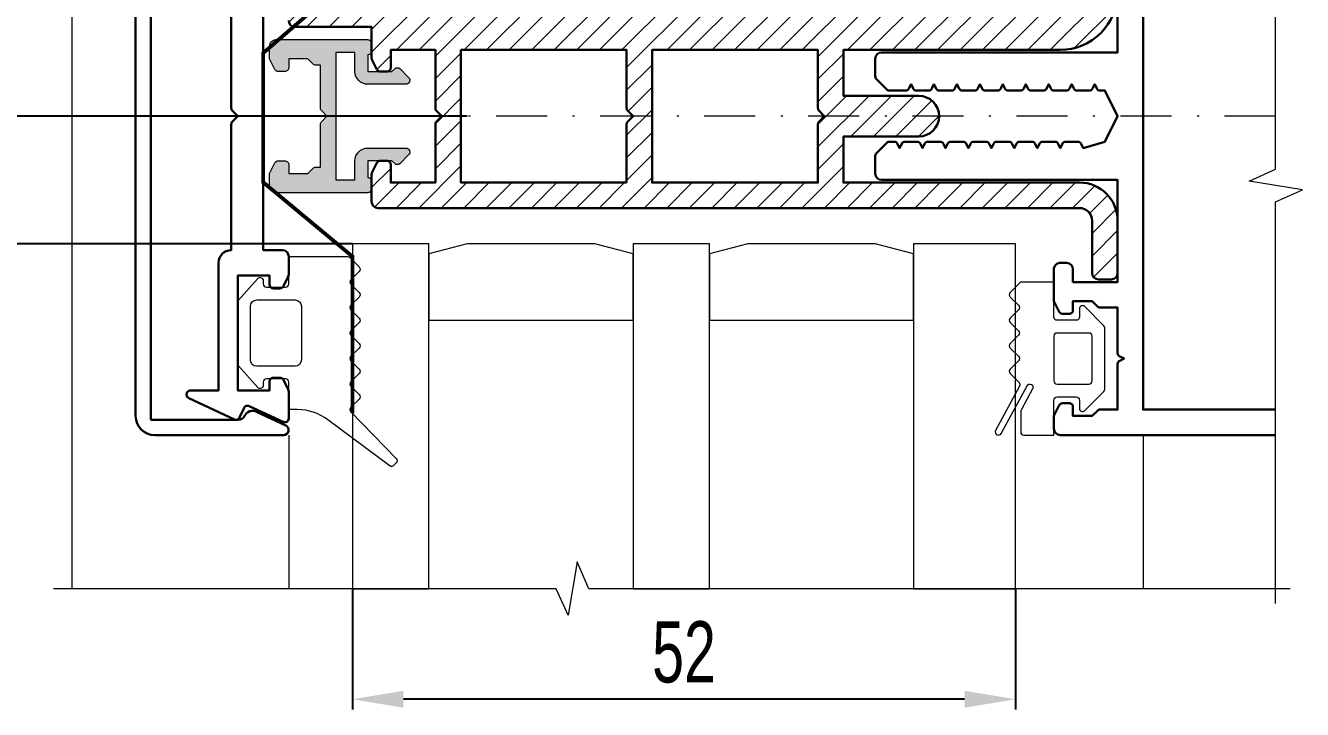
# Model space of a CAD drawing. Extents: x -37 to 8820, y -336 to 478.
# Drawn here: x 2549.1 to 2611.7, y 125.9 to 159.4 of the extents above; entities that cross this region are included whole.
import ezdxf

# ---------------------------------------------------------------- set-up
doc = ezdxf.new("R2010")
doc.units = 0
doc.header["$LTSCALE"] = 5
doc.linetypes.add('DASHDOT', pattern=[1, 0.5, -0.25, 0, -0.25])
doc.layers.get('0').update_dxf_attribs({"linetype": 'CONTINUOUS', "lineweight": 30})
doc.layers.get('DEFPOINTS').update_dxf_attribs({"linetype": 'CONTINUOUS'})
for name, color, linetype, lineweight in [('1', 6, 'DASHDOT', 13), ('Dimentions', 5, 'CONTINUOUS', 15), ('Glass', 5, 'CONTINUOUS', 20), ('Герлен', 7, 'CONTINUOUS', 60), ('Зигзаг', 1, 'CONTINUOUS', 15), ('Конструкции', 252, 'CONTINUOUS', 20), ('Уплотнители', 1, 'CONTINUOUS', 20), ('Штриховка', 1, 'CONTINUOUS', 5)]:
    doc.layers.add(name, color=color, linetype=linetype, lineweight=lineweight)
doc.styles.add('3', font='RUSS.SHX', dxfattribs={"width": 0.7, "height": 3})
doc.dimstyles.new('MX1_6', dxfattribs={"dimtxt": 3, "dimasz": 2.5, "dimexe": 0.5, "dimexo": 0, "dimgap": 0.8, "dimtad": 1, "dimlfac": 1.6, "dimdsep": 46, "dimtxsty": '3', "dimcen": 0, "dimclrd": 256, "dimclre": 256, "dimclrt": 256, "dimaunit": 1, "dimadec": 0, "dimazin": 0, "dimtfac": 1, "dimtmove": 0, "dimatfit": 1, "dimfxl": 1, "dimtvp": 1, "dimtolj": 1, "dimtzin": 0, "dimarcsym": 0})

# ---------------------------------------------------------------- blocks, each defined once
blk = doc.blocks.new('_DotSmall')
at = {"color": 0, "linetype": 'ByBlock', "const_width": 0.5}
blk.add_lwpolyline([(-0.0625, 0, 1), (0.0625, 0, 1)], format="xyb", close=True, dxfattribs=at)
blk = doc.blocks.new('*D1250')
at = {"layer": 'DEFPOINTS', "color": 0, "linetype": 'Continuous', "transparency": 16777216}
for p in [(2565.109931122347, 161.1752130464322), (2547.355261257668, 154.9252130464363), (2570.734931122325, 154.9252130464363)]:
    blk.add_point(p, dxfattribs=at)
at = {"layer": 'Dimentions', "linetype": 'Continuous', "lineweight": -2, "transparency": 16777216}
for p, q in [((2565.109931122347, 161.1752130464322), (2546.855261257669, 161.1752130464322)), ((2547.355261257668, 161.1752130464322), (2547.355261257668, 154.9252130464363)), ((2570.734931122325, 154.9252130464363), (2546.855261257669, 154.9252130464363))]:
    blk.add_line(p, q, dxfattribs=at)
at = {"layer": 'Dimentions', "linetype": 'Continuous', "lineweight": -2, "transparency": 16777216, "xscale": 2.5, "yscale": 2.5, "zscale": 2.5}
for p, rotation in [((2547.355261257668, 161.1752130464322), 90), ((2547.355261257668, 154.9252130464363), 270)]:
    blk.add_blockref('_DotSmall', p, dxfattribs=dict(at, rotation=rotation))
at = {"layer": 'Dimentions', "linetype": 'Continuous', "transparency": 16777216, "insert": (2545.012404114811, 158.0502130464335), "char_height": 3, "attachment_point": 5, "rotation": 90, "style": '3'}
blk.add_mtext('\\A1;10', dxfattribs=at)
blk = doc.blocks.new('*D1253')
at = {"layer": 'DEFPOINTS', "color": 0, "linetype": 'Continuous', "transparency": 16777216}
for p in [(2565.109931122182, 131.7699792049759), (2597.609931122346, 131.7699792049768), (2565.109931122182, 126.3581222555588)]:
    blk.add_point(p, dxfattribs=at)
at = {"layer": 'Dimentions', "linetype": 'Continuous', "lineweight": -2, "transparency": 16777216}
for p, q in [((2565.109931122182, 131.7699792049759), (2565.109931122182, 125.8581222555588)), ((2597.609931122346, 131.7699792049768), (2597.609931122346, 125.8581222555588)), ((2595.109931122346, 126.3581222555588), (2567.609931122182, 126.3581222555588))]:
    blk.add_line(p, q, dxfattribs=at)
at = {"layer": 'Dimentions', "linetype": 'Continuous', "transparency": 16777216}
for points in [[(2567.609931122182, 126.7747889222254), (2567.609931122182, 125.9414555888921), (2565.109931122182, 126.3581222555588)], [(2595.109931122346, 126.7747889222254), (2595.109931122346, 125.9414555888921), (2597.609931122346, 126.3581222555588)]]:
    blk.add_solid(points, dxfattribs=at)
at = {"layer": 'Dimentions', "linetype": 'Continuous', "transparency": 16777216, "insert": (2581.359931122264, 128.6581222555588), "char_height": 3, "attachment_point": 5, "style": '3'}
blk.add_mtext('\\A1;52', dxfattribs=at)
blk = doc.blocks.new('*D217')
at = {"layer": 'DEFPOINTS', "color": 0, "linetype": 'Continuous', "transparency": 16777216}
for p in [(2547.355261257668, 154.9252130464363), (2570.734931122325, 154.9252130464363), (2565.109931122347, 148.6752130464404)]:
    blk.add_point(p, dxfattribs=at)
at = {"layer": 'Dimentions', "linetype": 'Continuous', "lineweight": -2, "transparency": 16777216}
for p, q in [((2570.734931122325, 154.9252130464363), (2546.855261257669, 154.9252130464363)), ((2547.355261257668, 148.6752130464404), (2547.355261257668, 154.9252130464363)), ((2565.109931122347, 148.6752130464404), (2546.855261257669, 148.6752130464404))]:
    blk.add_line(p, q, dxfattribs=at)
at = {"layer": 'Dimentions', "linetype": 'Continuous', "lineweight": -2, "transparency": 16777216, "xscale": 2.5, "yscale": 2.5, "zscale": 2.5}
for p, rotation in [((2547.355261257668, 154.9252130464363), 90), ((2547.355261257668, 148.6752130464404), 270)]:
    blk.add_blockref('_DotSmall', p, dxfattribs=dict(at, rotation=rotation))
at = {"layer": 'Dimentions', "linetype": 'Continuous', "transparency": 16777216, "insert": (2545.012404114811, 151.8002130464376), "char_height": 3, "attachment_point": 5, "rotation": 90, "style": '3'}
blk.add_mtext('\\A1;10', dxfattribs=at)

msp = doc.modelspace()

# ---------------------------------------------------------------- hatches: boundary and pattern name
at = {"layer": 'Штриховка'}
h = msp.add_hatch(dxfattribs=at)
h.set_pattern_fill('ANSI31', color=256, scale=6.25, style=0)
h.set_pattern_definition([(45, (-3573.299020443585, 2554.818076065949), (-0.5524271728019903, 0.5524271728019903), [])])
edge = h.paths.add_edge_path(flags=16)
edge.add_arc((2588.109931116912, 155.3153780893778), 0.187500000000514, 180, 225.0000000000983, ccw=False)
edge.add_line((2587.922431116912, 155.3153780893778), (2587.922431116912, 158.1752130464331))
edge.add_line((2587.922431116912, 158.1752130464331), (2579.797431116912, 158.1752130464331))
edge.add_line((2579.797431116912, 158.1752130464331), (2579.797431116912, 151.6752130464331))
edge.add_line((2579.797431116912, 151.6752130464331), (2587.922431116912, 151.6752130464331))
edge.add_line((2587.922431116912, 151.6752130464331), (2587.922431116912, 154.5350480034874))
edge.add_arc((2588.109931116911, 154.5350480034874), 0.1874999999990905, 134.9999999999017, 180, ccw=False)
edge.add_line((2587.977348595439, 154.6676305249595), (2588.234931116911, 154.9252130464326))
edge.add_line((2588.234931116911, 154.9252130464326), (2587.977348595439, 155.1827955679048))
edge = h.paths.add_edge_path(flags=16)
edge.add_line((2578.547431116911, 151.6752130464331), (2578.547431116911, 154.5350480034888))
edge.add_arc((2578.73493111691, 154.5350480034883), 0.1874999999990905, 134.9999999998035, 179.9999999998611, ccw=False)
edge.add_line((2578.602348595439, 154.6676305249609), (2578.859931116912, 154.9252130464331))
edge.add_line((2578.859931116912, 154.9252130464331), (2578.602348595439, 155.1827955679057))
edge.add_arc((2578.734931116912, 155.3153780893783), 0.1875000000001924, 180, 225, ccw=False)
edge.add_line((2578.547431116911, 155.3153780893783), (2578.547431116911, 158.1752130464331))
edge.add_line((2578.547431116911, 158.1752130464331), (2570.422431116912, 158.1752130464331))
edge.add_line((2570.422431116912, 158.1752130464331), (2570.422431116912, 151.6752130464331))
edge.add_line((2570.422431116912, 151.6752130464331), (2578.547431116911, 151.6752130464331))
edge = h.paths.add_edge_path()
edge.add_arc((2566.475812489802, 152.5502130464353), 0.1874999999997014, 90.00000000027791, 153.4349488231706, ccw=False)
edge.add_line((2566.475812489802, 152.7377130464349), (2566.79743111691, 152.7377130464349))
edge.add_arc((2566.797431116912, 152.5502130464344), 0.1875000000004547, 2.779074748104904e-10, 90.00000000027791, ccw=False)
edge.add_line((2566.984931116912, 152.5502130464353), (2566.984931116912, 151.6752130464331))
edge.add_line((2566.984931116912, 151.6752130464331), (2569.172430953797, 151.6752130464331))
edge.add_line((2569.172430953797, 151.6752130464331), (2569.172431116911, 154.5350480034888))
edge.add_arc((2569.359931116912, 154.5350480034874), 0.1875, 134.9999999996069, 179.9999999995831, ccw=False)
edge.add_line((2569.22734859544, 154.6676305249609), (2569.484931116912, 154.9252130464331))
edge.add_line((2569.484931116912, 154.9252130464331), (2569.227348595439, 155.1827955679057))
edge.add_arc((2569.359931116912, 155.3153780893783), 0.1875000000001924, 180, 225, ccw=False)
edge.add_line((2569.172431116911, 155.3153780893783), (2569.172430984892, 158.1752130464331))
edge.add_line((2569.172430984892, 158.1752130464331), (2566.984931116912, 158.1752130464331))
edge.add_line((2566.984931116912, 158.1752130464331), (2566.984931116912, 157.3002130464317))
edge.add_arc((2566.797431116912, 157.3002130464317), 0.1875, -90.00000000027791, 0, ccw=False)
edge.add_line((2566.79743111691, 157.1127130464313), (2566.475812489802, 157.1127130464322))
edge.add_arc((2566.475812489802, 157.3002130464317), 0.1874999999995452, 206.5650511769537, 269.99999999972204, ccw=False)
edge.add_line((2566.30810739149, 157.2163604972759), (2566.067226018599, 157.6981232430573))
edge.add_arc((2566.234931116911, 157.7819757922136), 0.1874999999992947, 180.000000000139, 206.5650511772023, ccw=False)
edge.add_line((2566.047431116912, 157.7819757922132), (2566.047431116912, 159.3002130464313))
edge.add_line((2566.047431116912, 159.3002130464313), (2562.297431116903, 159.3002130464313))
edge.add_arc((2562.297431116903, 159.6127130464308), 0.3124999999995452, 179.9999999999167, 270, ccw=False)
edge.add_line((2561.984931116903, 159.6127130464313), (2561.984931116903, 160.2377130464313))
edge.add_arc((2562.297431116903, 160.2377130464313), 0.3125, 90, 180, ccw=False)
edge.add_line((2562.297431116903, 160.5502130464313), (2599.484931116903, 160.5502130464313))
edge.add_arc((2599.484931116903, 161.8002130464313), 1.25, 270, 360)
edge.add_line((2600.734931116904, 161.8002130464313), (2600.734931116904, 162.612713046434))
edge.add_arc((2601.047431116903, 162.612713046434), 0.3125, 90, 180, ccw=False)
edge.add_line((2601.047431116903, 162.925213046434), (2602.297431116904, 162.925213046434))
edge.add_arc((2602.297431116904, 162.612713046434), 0.3125, 0, 90, ccw=False)
edge.add_line((2602.609931116904, 162.612713046434), (2602.609931136067, 160.9877130796014))
edge.add_arc((2599.797431136066, 160.9877130464331), 2.8125, -90, 6.757002779522736e-07, ccw=False)
edge.add_line((2599.797431136066, 158.1752130464331), (2589.172431116911, 158.1752130464331))
edge.add_line((2589.172431116911, 158.1752130464331), (2589.172431116911, 155.9252130464335))
edge.add_line((2589.172431116911, 155.9252130464335), (2592.859931116912, 155.9252130464335))
edge.add_arc((2592.859931116912, 154.9252130464335), 1, -89.99999457032482, 90, ccw=False)
edge.add_line((2592.859931211677, 153.9252130464335), (2589.172431116911, 153.9252128154419))
edge.add_line((2589.172431116911, 153.9252128154419), (2589.172431116911, 151.6752130464331))
edge.add_line((2589.172431116911, 151.6752130464331), (2600.73493067468, 151.675213046434))
edge.add_arc((2600.73493067468, 149.800213046434), 1.875, 2.1522544102481334e-05, 90, ccw=False)
edge.add_line((2602.60993067468, 149.8002137507576), (2602.609931637256, 147.237713046434))
edge.add_arc((2602.297431637256, 147.237713046434), 0.3125, -90, 0, ccw=False)
edge.add_line((2602.297431637256, 146.925213046434), (2601.672431445557, 146.925213046434))
edge.add_arc((2601.672431445557, 147.237713046434), 0.3125, 180.000018076656, 270, ccw=False)
edge.add_line((2601.359931445557, 147.2377129478411), (2601.359930637093, 149.8002132436197))
edge.add_arc((2600.734930637093, 149.8002130464331), 0.6250000000000311, 1.80767393037e-05, 90)
edge.add_line((2600.734930637093, 150.4252130464331), (2566.359931116912, 150.4252130464331))
edge.add_arc((2566.359931116912, 150.7377130464331), 0.3125, 180, 270, ccw=False)
edge.add_line((2566.047431116912, 150.7377130464331), (2566.047431116912, 152.068450300653))
edge.add_arc((2566.234931116913, 152.0684503006535), 0.1875000000009095, 153.4349488230463, 180.000000000139, ccw=False)
edge.add_line((2566.067226018599, 152.1523028498097), (2566.30810739149, 152.6340655955907))
h = msp.add_hatch(color=256, dxfattribs=at)
edge = h.paths.add_edge_path()
edge.add_line((2563.859931122355, 154.9252130464299), (2563.602348600883, 155.182795567903))
edge.add_arc((2563.734931122355, 155.315378089376), 0.1874999999998709, 180.0000000002779, 225.0000000002948, ccw=False)
edge.add_line((2563.547431122355, 155.3153780893751), (2563.547431122355, 157.4252130464303))
edge.add_line((2563.547431122355, 157.4252130464303), (2563.312596165293, 157.4252130464317))
edge.add_arc((2563.312596165292, 157.6127130464331), 0.1875000000013642, 225.0000000003931, 270.0000000002779, ccw=False)
edge.add_line((2563.180013643819, 157.4801305249586), (2562.922431122347, 157.7377130464313))
edge.add_line((2562.922431122347, 157.7377130464313), (2561.984931122348, 157.7377130464317))
edge.add_line((2561.984931122348, 157.7377130464317), (2561.984931122348, 157.3002130464313))
edge.add_arc((2561.797431122347, 157.3002130464313), 0.1875, -90, 0, ccw=False)
edge.add_line((2561.797431122347, 157.1127130464313), (2561.475812495237, 157.1127130464317))
edge.add_arc((2561.475812495237, 157.3002130464304), 0.1874999999986357, 206.5650511768294, 269.99999999972204, ccw=False)
edge.add_line((2561.308107396925, 157.2163604972754), (2561.067226024035, 157.6981232430564))
edge.add_arc((2561.234931122347, 157.7819757922127), 0.1874999999992947, 180.000000000139, 206.5650511772023, ccw=False)
edge.add_line((2561.047431122347, 157.7819757922123), (2561.047431122347, 158.3627130464313))
edge.add_arc((2561.359931122347, 158.3627130464303), 0.3124999999990905, 89.99999999983322, 179.9999999998333, ccw=False)
edge.add_line((2561.359931122348, 158.6752130464299), (2565.859931122355, 158.6752130464299))
edge.add_arc((2565.859931122355, 158.4877130464299), 0.1875, 0, 90, ccw=False)
edge.add_line((2566.047431122355, 158.4877130464299), (2566.047431122355, 158.1127130464303))
edge.add_arc((2565.859931122355, 158.1127130464303), 0.1875, -90, 0, ccw=False)
edge.add_line((2565.859931122355, 157.9252130464303), (2565.859931122355, 157.1127130464299))
edge.add_line((2565.859931122355, 157.1127130464299), (2567.047431122355, 157.1127130464299))
edge.add_line((2567.047431122355, 157.1127130464299), (2567.180013643826, 157.2452955679025))
edge.add_arc((2567.3125961653, 157.1127130464299), 0.1875000000001924, 45, 135, ccw=False)
edge.add_line((2567.445178686772, 157.2452955679025), (2567.864372860596, 156.8261013940785))
edge.add_arc((2567.724207817651, 156.6859363511332), 0.198223304703748, -90, 45, ccw=False)
edge.add_line((2567.724207817651, 156.4877130464299), (2565.859931122355, 156.4877130464299))
edge.add_arc((2565.859931122355, 157.1127130464299), 0.625, 180, 270, ccw=False)
edge.add_line((2565.234931122355, 157.1127130464299), (2565.234931122355, 158.0502130464299))
edge.add_line((2565.234931122355, 158.0502130464299), (2564.297431122355, 158.0502130464299))
edge.add_line((2564.297431122355, 158.0502130464299), (2564.297431122355, 151.8002130464299))
edge.add_line((2564.297431122355, 151.8002130464299), (2565.234931122355, 151.8002130464299))
edge.add_line((2565.234931122355, 151.8002130464299), (2565.234931122355, 152.7377130464299))
edge.add_arc((2565.859931122355, 152.7377130464299), 0.625, 90, 180, ccw=False)
edge.add_line((2565.859931122355, 153.3627130464299), (2567.724207817651, 153.3627130464299))
edge.add_arc((2567.724207817651, 153.1644897417266), 0.1982233047033333, -44.999999999907004, 90, ccw=False)
edge.add_line((2567.864372860596, 153.0243246987818), (2567.445178686772, 152.6051305249577))
edge.add_arc((2567.3125961653, 152.7377130464303), 0.1875000000001924, 225, 315, ccw=False)
edge.add_line((2567.180013643826, 152.6051305249577), (2567.047431122355, 152.7377130464299))
edge.add_line((2567.047431122355, 152.7377130464299), (2565.859931122355, 152.7377130464299))
edge.add_line((2565.859931122355, 152.7377130464299), (2565.859931122355, 151.9252130464299))
edge.add_arc((2565.859931122355, 151.7377130464299), 0.1875, 0, 90, ccw=False)
edge.add_line((2566.047431122355, 151.7377130464299), (2566.047431122357, 151.3627130464312))
edge.add_arc((2565.859931122357, 151.3627130464299), 0.1875, -90, 4.16889633925166e-10, ccw=False)
edge.add_line((2565.859931122357, 151.1752130464299), (2561.359931122348, 151.1752130464317))
edge.add_arc((2561.359931122348, 151.4877130464317), 0.3125, 180, 270, ccw=False)
edge.add_line((2561.047431122347, 151.4877130464317), (2561.047431122347, 152.0684503006498))
edge.add_arc((2561.234931122348, 152.0684503006498), 0.1875000000009095, 153.434948822922, 180, ccw=False)
edge.add_line((2561.067226024035, 152.1523028498066), (2561.308107396925, 152.6340655955875))
edge.add_arc((2561.475812495237, 152.5502130464326), 0.1874999999986846, 90.00000000027791, 153.4349488231706, ccw=False)
edge.add_line((2561.475812495237, 152.7377130464317), (2561.797431122347, 152.7377130464317))
edge.add_arc((2561.797431122347, 152.5502130464322), 0.1874999999995452, 0, 90, ccw=False)
edge.add_line((2561.984931122348, 152.5502130464322), (2561.984931122348, 152.1127130464313))
edge.add_line((2561.984931122348, 152.1127130464313), (2562.922431122347, 152.1127130464313))
edge.add_line((2562.922431122347, 152.1127130464313), (2563.180013643819, 152.3702955679034))
edge.add_arc((2563.312596165293, 152.2377130464294), 0.1875000000018002, 90, 134.9999999999017, ccw=False)
edge.add_line((2563.312596165293, 152.4252130464313), (2563.547431122355, 152.4252130464313))
edge.add_line((2563.547431122355, 152.4252130464313), (2563.547431122355, 154.5350480034847))
edge.add_arc((2563.734931122356, 154.5350480034838), 0.1875000000009095, 134.9999999997052, 179.9999999997221, ccw=False)
edge.add_line((2563.602348600883, 154.6676305249577), (2563.859931122355, 154.9252130464299))

# ---------------------------------------------------------------- linework, layer by layer
msp.add_lwpolyline([(2554.484931122346, 140.2377130464331), (2554.484931122346, 169.6127130464322, -0.4142135623731006), (2555.422431122346, 170.5502130464322), (2561.734931122346, 170.5502130464322, -0.8025848516716022), (2561.840585687781, 170.0736360996727), (2560.403910354762, 169.4037033896036, -0.4015594422234812), (2559.830899777929, 169.5982899695093, 0.279739281223065), (2559.498229703081, 169.8002130464322), (2555.234931122346, 169.8002130464322), (2555.234931122346, 140.0502130464326), (2559.498229703081, 140.0502130464326, 0.279739281223065), (2559.830899777929, 140.2521361233559, -0.4015594422234812), (2560.403910354762, 140.4467227032617), (2561.840585687781, 139.7767899931921, -0.8025848516716022), (2561.734931122346, 139.3002130464331), (2555.422431122346, 139.3002130464331, -0.4142135623731006)], format="xyb", close=True)
msp.add_lwpolyline([(2610.350059744063, 140.550213046434), (2603.859931122346, 140.550213046434), (2603.859931122346, 169.300213046434), (2610.350059744063, 169.300213046434)])
for points in [[(2610.350059744063, 139.300213046434), (2599.797431122346, 139.300213046434, -0.4142135623729827), (2599.484931122346, 139.612713046434), (2599.484931122346, 140.1934503006525, -0.1164338214658029), (2599.504726024033, 140.2773028498088), (2599.745607396924, 140.7590655955898, -0.2840790438402298), (2599.913312495237, 140.862713046434), (2600.234931122346, 140.862713046434, -0.4142135623732223), (2600.422431122346, 140.6752130464344), (2600.422431122346, 140.237713046434), (2601.359931122346, 140.237713046434), (2601.617513643818, 140.4952955679061, -0.1989123673795694), (2601.750096165291, 140.5502130464335), (2602.609931122346, 140.5502130464335), (2602.609931122346, 142.7780816735419, -0.2840790438404208), (2602.713578573189, 142.9457867718545), (2602.922431122346, 143.0502130464322), (2602.713578573189, 143.1546393210108, -0.2840790438404208), (2602.609931122346, 143.3223444193233), (2602.609931122346, 145.5502130464335), (2601.750096165291, 145.550213046434, -0.1989123673792317), (2601.617513643819, 145.6051305249614), (2601.359931122346, 145.862713046434), (2600.422431122346, 145.862713046434), (2600.422431122346, 145.4252130464335, -0.4142135623734946), (2600.234931122346, 145.2377130464335), (2599.913312495237, 145.237713046434, -0.2840790438401885), (2599.745607396924, 145.3413604972777), (2599.504726024033, 145.8231232430587, -0.1164338214657406), (2599.484931122346, 145.9069757922154), (2599.484931122346, 147.425213046434, -0.4142135623731739), (2599.797431122346, 147.737713046434), (2600.109931122346, 147.737713046434, -0.4142135623730951), (2600.422431122346, 147.425213046434), (2600.422431122346, 146.800213046434), (2602.609931122346, 146.800213046434), (2602.609931122346, 151.8002130464331), (2591.047431122346, 151.8002130464331, -0.4142135623730951), (2590.734931122346, 152.1127130464331), (2590.734931122346, 152.9725480034888, -0.1989123673796377), (2590.789848600874, 153.1051305249614), (2591.305013643817, 153.6202955679057, -0.1989123673796765), (2591.437596165291, 153.6752130464335), (2591.650299749455, 153.6752130464335, -0.2840790438404128), (2591.818004847768, 153.5715655955898), (2591.922431122346, 153.3627130464335), (2592.026857396924, 153.5715655955898, -0.2840790438404123), (2592.194562495237, 153.6752130464335), (2592.775299749455, 153.6752130464335, -0.2840790438404123), (2592.943004847768, 153.5715655955898), (2593.047431122346, 153.3627130464335), (2593.151857396924, 153.5715655955898, -0.2840790438404123), (2593.319562495237, 153.6752130464335), (2593.900299749455, 153.6752130464335, -0.2840790438404123), (2594.068004847768, 153.5715655955898), (2594.172431122346, 153.3627130464335), (2594.276857396924, 153.5715655955898, -0.2840790438404123), (2594.444562495237, 153.6752130464335), (2595.025299749455, 153.6752130464335, -0.2840790438404123), (2595.193004847768, 153.5715655955898), (2595.297431122346, 153.3627130464335), (2595.401857396924, 153.5715655955898, -0.2840790438404123), (2595.569562495237, 153.6752130464335), (2596.150299749455, 153.6752130464335, -0.2840790438404123), (2596.318004847768, 153.5715655955898), (2596.422431122346, 153.3627130464335), (2596.526857396924, 153.5715655955898, -0.2840790438404123), (2596.694562495236, 153.6752130464335), (2597.275299749455, 153.6752130464335, -0.2840790438404123), (2597.443004847768, 153.5715655955898), (2597.547431122346, 153.3627130464335), (2597.651857396924, 153.5715655955898, -0.2840790438404123), (2597.819562495236, 153.6752130464335), (2598.400299749455, 153.6752130464335, -0.2840790438404123), (2598.568004847768, 153.5715655955898), (2598.672431122346, 153.3627130464335), (2598.776857396924, 153.5715655955898, -0.2840790438403665), (2598.944562495235, 153.6752130464335), (2599.525299749455, 153.6752130464335, -0.2840790438404128), (2599.693004847768, 153.5715655955898), (2599.797431122346, 153.3627130464335), (2599.901857396924, 153.5715655955898, -0.2840790438404123), (2600.069562495237, 153.6752130464335), (2600.650299749455, 153.6752130464335, -0.2840790438404123), (2600.818004847768, 153.5715655955898), (2600.922431122346, 153.3627130464335), (2601.984931122346, 153.6752130464335), (2602.609931122346, 154.9252130464335), (2601.984931122346, 156.1752130464335), (2601.757062495235, 156.1752130464335, -0.2840790438404123), (2601.589357396924, 156.2788604972768), (2601.484931122346, 156.4877130464335), (2601.380504847768, 156.2788604972768, -0.2840790438404123), (2601.212799749455, 156.1752130464335), (2600.632062495237, 156.1752130464335, -0.2840790438404123), (2600.464357396924, 156.2788604972768), (2600.359931122346, 156.4877130464335), (2600.255504847768, 156.2788604972768, -0.2840790438404123), (2600.087799749455, 156.1752130464335), (2599.507062495236, 156.1752130464335, -0.2840790438404128), (2599.339357396924, 156.2788604972768), (2599.234931122346, 156.4877130464335), (2599.130504847768, 156.2788604972768, -0.2840790438404123), (2598.962799749455, 156.1752130464335), (2598.382062495236, 156.1752130464335, -0.2840790438404123), (2598.214357396924, 156.2788604972768), (2598.109931122346, 156.4877130464335), (2598.005504847768, 156.2788604972768, -0.2840790438404123), (2597.837799749455, 156.1752130464335), (2597.257062495236, 156.1752130464335, -0.2840790438404123), (2597.089357396924, 156.2788604972768), (2596.984931122346, 156.4877130464335), (2596.880504847768, 156.2788604972768, -0.2840790438404123), (2596.712799749455, 156.1752130464335), (2596.132062495235, 156.1752130464335, -0.2840790438404123), (2595.964357396924, 156.2788604972768), (2595.859931122346, 156.4877130464335), (2595.755504847768, 156.2788604972768, -0.2840790438404123), (2595.587799749455, 156.1752130464335), (2595.007062495236, 156.1752130464335, -0.2840790438404123), (2594.839357396924, 156.2788604972768), (2594.734931122346, 156.4877130464335), (2594.630504847768, 156.2788604972768, -0.2840790438404123), (2594.462799749455, 156.1752130464335), (2593.882062495236, 156.1752130464335, -0.2840790438404123), (2593.714357396924, 156.2788604972768), (2593.609931122346, 156.4877130464335), (2593.505504847767, 156.2788604972768, -0.2840790438404123), (2593.337799749455, 156.1752130464335), (2592.757062495236, 156.1752130464335, -0.2840790438404123), (2592.589357396924, 156.2788604972768), (2592.484931122346, 156.4877130464335), (2592.380504847767, 156.2788604972768, -0.2840790438404123), (2592.212799749455, 156.1752130464335), (2591.437596165291, 156.1752130464335, -0.1989123673796742), (2591.305013643817, 156.2301305249614), (2590.789848600874, 156.7452955679057, -0.1989123673796432), (2590.734931122346, 156.8778780893783), (2590.734931122346, 157.7377130464335, -0.4142135623730951), (2591.047431122346, 158.050213046434), (2602.609931122346, 158.050213046434), (2602.609931122346, 163.050213046434)], [(2560.734931122346, 161.4877908683454), (2560.734931122346, 148.3627908683454), (2561.672431122346, 148.3627908683454, -0.4142135623730977), (2561.984931122346, 148.0502908683454), (2561.984931122346, 147.1570536141268, -0.116433821465789), (2561.965136220659, 147.0732010649706), (2561.724254847768, 146.5914383191891, -0.2840790438401727), (2561.556549749455, 146.4877908683454), (2561.234931122345, 146.4877908683454, -0.4142135623730951), (2561.047431122346, 146.6752908683454), (2561.047431122346, 147.1127908683454), (2559.484931122346, 147.1127908683454), (2559.484931122346, 141.4877908683454), (2561.047431122346, 141.4877908683454), (2561.047431122346, 141.9252908683454, -0.4142135623729286), (2561.234931122345, 142.1127908683454), (2561.556549749455, 142.1127908683454, -0.284079043840322), (2561.724254847768, 142.0091434175017), (2561.965136220659, 141.5273806717211, -0.1164338214658533), (2561.984931122346, 141.443528122564), (2561.984931122346, 140.1127908683454, -0.5486187866264068), (2561.71819019827, 139.9428581582767), (2560.049352527723, 140.7210499442687, 0.4142135623730214), (2559.800178893578, 140.6303581582758), (2559.580171110206, 140.1585499442697, -0.4142135623730951), (2559.330997476061, 140.0678581582758), (2557.093190198269, 141.1113648293847, -0.291473419586218), (2556.984931122346, 141.2812975394542), (2556.984931122346, 141.3002908683454, -0.4142135623731507), (2557.172431122345, 141.4877908683454), (2558.547431122346, 141.4877908683454), (2558.547431122346, 147.7377908683454, -0.4142135623730951), (2559.172431122346, 148.3627908683454), (2559.172431122346, 154.5351258254011, -0.1989123673797277), (2559.227348600872, 154.6677083468728), (2559.484931122346, 154.9252908683454), (2559.227348600872, 155.182873389818, -0.1989123673797148), (2559.172431122346, 155.3154559112897), (2559.172431122346, 161.4877908683454, -0.4142135623730951)]]:
    msp.add_lwpolyline(points, format="xyb")
at = {"color": 0}
msp.add_lwpolyline([(2602.609931136067, 160.9877130796014, -0.4142135658272203), (2599.797431136066, 158.1752130464331), (2589.172431116911, 158.1752130464331), (2589.172431116911, 155.9252130464335), (2592.859931116912, 155.9252130464335, -0.9999999526171744), (2592.859931211677, 153.9252130464335), (2589.172431116911, 153.9252128154419), (2589.172431116911, 151.6752130464331), (2600.73493067468, 151.675213046434, -0.4142134523509059), (2602.60993067468, 149.8002137507576), (2602.609931637256, 147.237713046434, -0.4142135623729619), (2602.297431637256, 146.925213046434), (2601.672431445557, 146.925213046434, -0.4142134699657717), (2601.359931445557, 147.2377129478411), (2601.359930637093, 149.8002132436197, 0.4142134699657963), (2600.734930637093, 150.4252130464331), (2566.359931116912, 150.4252130464331, -0.4142135623730951), (2566.047431116912, 150.7377130464331), (2566.047431116912, 152.068450300653, -0.1164338214658102), (2566.067226018599, 152.1523028498097), (2566.30810739149, 152.6340655955907, -0.2840790438403004), (2566.475812489802, 152.7377130464349), (2566.79743111691, 152.7377130464349, -0.4142135623733169), (2566.984931116912, 152.5502130464353), (2566.984931116912, 151.6752130464331), (2569.172430953797, 151.6752130464331), (2569.172431116911, 154.5350480034888, -0.1989123673795979), (2569.22734859544, 154.6676305249609), (2569.484931116912, 154.9252130464331), (2569.227348595439, 155.1827955679057, -0.1989123673795859), (2569.172431116911, 155.3153780893783), (2569.172430984892, 158.1752130464331), (2566.984931116912, 158.1752130464331), (2566.984931116912, 157.3002130464317, -0.4142135623733169), (2566.79743111691, 157.1127130464313), (2566.475812489802, 157.1127130464322, -0.2840790438403002), (2566.30810739149, 157.2163604972759), (2566.067226018599, 157.6981232430573, -0.1164338214658102), (2566.047431116912, 157.7819757922132), (2566.047431116912, 159.3002130464313), (2562.297431116903, 159.3002130464313, -0.4142135623730951), (2561.984931116903, 159.6127130464313)], format="xyb", dxfattribs=at)
for points in [[(2578.547431116911, 151.6752130464331), (2578.547431116911, 154.5350480034888, -0.1989123673796266), (2578.602348595439, 154.6676305249609), (2578.859931116912, 154.9252130464331), (2578.602348595439, 155.1827955679057, -0.1989123673795717), (2578.547431116911, 155.3153780893783), (2578.547431116911, 158.1752130464331), (2570.422431116912, 158.1752130464331), (2570.422431116912, 151.6752130464331)], [(2587.977348595439, 155.1827955679048, -0.1989123673795567), (2587.922431116912, 155.3153780893778), (2587.922431116912, 158.1752130464331), (2579.797431116912, 158.1752130464331), (2579.797431116912, 151.6752130464331), (2587.922431116912, 151.6752130464331), (2587.922431116912, 154.5350480034874, -0.1989123673796002), (2587.977348595439, 154.6676305249595), (2588.234931116911, 154.9252130464326)]]:
    msp.add_lwpolyline(points, format="xyb", close=True, dxfattribs=at)
at = {"layer": '1'}
msp.add_line((2610.350059744063, 154.9252130464331), (2556.984931122346, 154.9252130464322), dxfattribs=at)
at = {"layer": 'Glass'}
for points in [[(2568.859931122181, 131.7699792049832), (2568.859931122346, 148.6752130465522), (2565.109931122346, 148.6752130465522), (2565.109931122181, 131.7699792049832)], [(2568.859931122385, 148.1728083107521), (2568.859931122385, 144.9252130465613), (2578.859931122307, 144.9252130464954), (2578.859931122307, 148.1728083106861), (2576.984931122307, 148.6752130464954), (2570.734931121924, 148.6752130464376)], [(2582.609931122181, 131.7699792049832), (2582.609931122346, 148.6752130464403), (2578.859931122346, 148.6752130464403), (2578.859931122182, 131.7699792049832)], [(2582.609931122306, 148.1728083108589), (2582.609931122306, 144.9252130466682), (2592.609931122288, 144.9252130466022), (2592.609931122288, 148.172808310793), (2590.734931122288, 148.6752130466022), (2584.484931121846, 148.6752130465445)], [(2592.609931122345, 148.675213046534), (2592.609931122181, 131.7699792049832), (2597.609931122181, 131.7699792049832), (2597.609931122345, 148.675213046534)]]:
    msp.add_lwpolyline(points, close=True, dxfattribs=at)
at = {"layer": 'Герлен', "ltscale": 2, "const_width": 0.1875}
msp.add_lwpolyline([(2565.109931122466, 140.3626699871618), (2565.109931122466, 148.0501352245371), (2560.734931122346, 151.6876840009611), (2560.734931122346, 158.0168308199975), (2565.109931122466, 161.8001352245362), (2565.109931122466, 169.4876004619107)], dxfattribs=at)
at = {"layer": 'Зигзаг'}
for points in [[(2610.350059744064, 131.0535678637754), (2610.350059744064, 150.7293263218664), (2611.667956175245, 151.3101762926615), (2609.055256342479, 151.7458137707583), (2610.350059744064, 152.3283107179616), (2610.350059744064, 179.0378701162519)], [(2611.067100613282, 131.7699792049768), (2576.699651334616, 131.7699792049768), (2576.118801363821, 133.0878756361574), (2575.683163885724, 130.4751758033919), (2575.10066693852, 131.7699792049768), (2550.462010132904, 131.7699792049768)]]:
    msp.add_lwpolyline(points, dxfattribs=at)
at = {"layer": 'Конструкции'}
for p, q in [((2561.98493112235, 139.3002130464317), (2561.98493112235, 131.7699792049782)), ((2603.859931122345, 139.3002130464335), (2603.859931122345, 131.7699792049741))]:
    msp.add_line(p, q, dxfattribs=at)
msp.add_lwpolyline([(2551.359931122199, 178.0804468879294), (2551.359931122199, 131.7699792050164)], dxfattribs=at)
at = {"layer": 'Уплотнители'}
msp.add_lwpolyline([(2563.859931122355, 154.9252130464299), (2563.602348600883, 155.182795567903, -0.1989123673796534), (2563.547431122355, 155.3153780893751), (2563.547431122355, 157.4252130464303), (2563.312596165293, 157.4252130464317, -0.1989123673792402), (2563.180013643819, 157.4801305249586), (2562.922431122347, 157.7377130464313), (2561.984931122348, 157.7377130464317), (2561.984931122348, 157.3002130464313, -0.4142135623734279), (2561.797431122347, 157.1127130464313), (2561.475812495237, 157.1127130464317, -0.2840790438402074), (2561.308107396925, 157.2163604972754), (2561.067226024035, 157.6981232430564, -0.1164338214657435), (2561.047431122347, 157.7819757922123), (2561.047431122347, 158.3627130464313, -0.414213562373195), (2561.359931122348, 158.6752130464299), (2565.859931122355, 158.6752130464299, -0.4142135623730397), (2566.047431122355, 158.4877130464299), (2566.047431122355, 158.1127130464303, -0.414213562373123), (2565.859931122355, 157.9252130464303), (2565.859931122355, 157.1127130464299), (2567.047431122355, 157.1127130464299), (2567.180013643826, 157.2452955679025, -0.4142135623730951), (2567.445178686772, 157.2452955679025), (2567.864372860596, 156.8261013940785, -0.6681786379192989), (2567.724207817651, 156.4877130464299), (2565.859931122355, 156.4877130464299, -0.4142135623730951), (2565.234931122355, 157.1127130464299), (2565.234931122355, 158.0502130464299), (2564.297431122355, 158.0502130464299), (2564.297431122355, 151.8002130464299), (2565.234931122355, 151.8002130464299), (2565.234931122355, 152.7377130464299, -0.4142135623730951), (2565.859931122355, 153.3627130464299), (2567.724207817651, 153.3627130464299, -0.6681786379192988), (2567.864372860596, 153.0243246987818), (2567.445178686772, 152.6051305249577, -0.4142135623730951), (2567.180013643826, 152.6051305249577), (2567.047431122355, 152.7377130464299), (2565.859931122355, 152.7377130464299), (2565.859931122355, 151.9252130464299, -0.4142135623731506), (2566.047431122355, 151.7377130464299), (2566.047431122357, 151.3627130464312, -0.4142135623750097), (2565.859931122357, 151.1752130464299), (2561.359931122348, 151.1752130464317, -0.4142135623729619), (2561.047431122347, 151.4877130464317), (2561.047431122347, 152.0684503006498, -0.1164338214658003), (2561.067226024035, 152.1523028498066), (2561.308107396925, 152.6340655955875, -0.2840790438402317), (2561.475812495237, 152.7377130464317), (2561.797431122347, 152.7377130464317, -0.4142135623732062), (2561.984931122348, 152.5502130464322), (2561.984931122348, 152.1127130464313), (2562.922431122347, 152.1127130464313), (2563.180013643819, 152.3702955679034, -0.1989123673795331), (2563.312596165293, 152.4252130464313), (2563.547431122355, 152.4252130464313), (2563.547431122355, 154.5350480034847, -0.1989123673796235), (2563.602348600883, 154.6676305249577), (2563.859931122355, 154.9252130464299)], format="xyb", dxfattribs=at)
for points in [[(2560.734931122346, 146.7064630464335, 0.4142135623730951), (2560.891181122346, 146.5502130464335), (2561.828681122346, 146.5502130464335, 0.4142135623730951), (2561.984931122346, 146.7064630464335), (2561.984931122346, 148.0502130464335), (2564.872875296005, 148.0502130464335, -0.1989123673352304), (2564.961263643639, 148.0136013940976), (2565.439166556905, 147.5356984809943, -0.4142135619067565), (2565.43916655708, 147.3147276120491), (2565.035137425675, 146.9106984791799, 0.4142135619062034), (2565.035137425498, 146.6897276102347), (2565.439166556903, 146.2856984791799, -0.4142135619112647), (2565.439166557078, 146.0647276102329), (2565.035137425658, 145.6606984791799, 0.4142135618642688), (2565.035137425466, 145.4397276102502), (2565.439166556756, 145.0356984791799, -0.4142135623019409), (2565.439166556783, 144.8147276100856), (2565.035137426101, 144.4106984809943, 0.4142135630358015), (2565.035137426352, 144.1897276116231), (2565.439166556729, 143.7856984833226, -0.4142135623730951), (2565.439166556729, 143.5647276142015), (2565.035137425475, 143.1606984808388, 0.4142135624637165), (2565.03513742601, 142.939727611684), (2565.439166556729, 142.5356984833227, -0.4142135623730958), (2565.439166556729, 142.3147276142015), (2565.035137425335, 141.9106984804064, 0.4142135625653189), (2565.035137425908, 141.6897276112133), (2565.439166556729, 141.2856984833227, -0.4142135623730951), (2565.439166556729, 141.0647276142015), (2565.035137425404, 140.6606984807442, 0.4142135618530923), (2565.035137425708, 140.4397276118191), (2567.249445687784, 138.1606984833227, -0.4142135623730951), (2567.249445687784, 137.9397276142015), (2567.118123281985, 137.8084052068873, -0.2925382143430558), (2566.953621384469, 137.7722745288085), (2563.900427300119, 140.0530736410894, 0.1617877531424436), (2562.404249022516, 140.5502130464335), (2561.984931122346, 140.5502130464335), (2561.984931122346, 141.893963046434, 0.4142135623730948), (2561.828681122346, 142.050213046434), (2560.891181122346, 142.050213046434, 0.4142135623730951), (2560.734931122346, 141.893963046434), (2560.734931122346, 141.737713046434, -0.6685866648355444), (2560.468071116023, 141.6273523242469), (2559.530571116023, 142.6919699605853, -0.1986191920077149), (2559.484931122346, 142.802330682772), (2559.484931122346, 145.7980954100951, -0.1986191920077149), (2559.530571116023, 145.9084561322822), (2560.468071116023, 146.9730737686206, -0.668586664835515), (2560.734931122346, 146.8627130464335)], [(2598.445792561138, 141.569454046951), (2597.878840409168, 140.5244042753863, 0.1249127075951274), (2597.859931122346, 140.4498952759038), (2597.859931122346, 139.456463046434, 0.4142135623730951), (2598.016181122346, 139.300213046434), (2599.484931122346, 139.300213046434), (2599.484931122346, 141.018963046434, -0.4142135623730951), (2599.641181122346, 141.175213046434), (2600.578681122346, 141.175213046434, -0.4142135623730951), (2600.734931122346, 141.018963046434), (2600.734931122346, 140.6127130464335, 0.6685866648355308), (2601.001791128667, 140.5023523242464), (2601.939291128667, 141.4419699605853, 0.1986191920077108), (2601.984931122346, 141.5523306827719), (2601.984931122346, 144.5480954100951, 0.1986191920077108), (2601.939291128667, 144.6584561322822), (2601.001791128667, 145.5980737686207, 0.6685866648355308), (2600.734931122346, 145.487713046434), (2600.734931122346, 145.081463046434, -0.4142135623730951), (2600.578681122346, 144.925213046434), (2599.641181122346, 144.925213046434, -0.4142135623730951), (2599.484931122346, 145.081463046434), (2599.484931122346, 146.800213046434), (2597.92465199145, 146.800213046434, 0.1989123673352296), (2597.814166556909, 146.754448481013), (2597.345416556731, 146.2856984809944, 0.4142135619067498), (2597.345416556554, 146.0647276120496), (2597.749445687961, 145.6606984791799, -0.4142135619062114), (2597.749445688137, 145.4397276102352), (2597.345416556732, 145.0356984791799, 0.4142135619112548), (2597.345416556558, 144.8147276102329), (2597.749445687977, 144.4106984791799, -0.4142135618642613), (2597.749445688168, 144.1897276102511), (2597.345416556878, 143.7856984791799, 0.4142135623019411), (2597.345416556852, 143.5647276100856), (2597.749445687535, 143.1606984809944, -0.4142135630358024), (2597.749445687286, 142.9397276116231), (2597.345416556905, 142.5356984833227, 0.4142135623730951), (2597.345416556905, 142.3147276142015), (2597.777457216631, 141.8826869525207, -0.3320760628224876), (2597.804312494998, 141.6976925187275), (2596.628840409168, 139.5309720459165, 0.9999999999999749), (2596.903521835523, 139.381954046951), (2598.171111134783, 141.7184720459165, -0.9999999999999705)], [(2560.109931122346, 142.987713046434), (2560.109931122346, 145.6127130464335, -0.4142135623730951), (2560.422431122346, 145.9252130464335), (2562.297431122346, 145.9252130464335, -0.4142135623730951), (2562.609931122346, 145.6127130464335), (2562.609931122346, 142.987713046434, -0.4142135623730951), (2562.297431122346, 142.675213046434), (2560.422431122346, 142.675213046434, -0.4142135623730951)], [(2601.359931122346, 141.956463046434), (2601.359931122346, 144.143963046434, 0.4142135623730951), (2601.203681122346, 144.300213046434), (2599.641181122346, 144.300213046434, 0.4142135623730951), (2599.484931122346, 144.143963046434), (2599.484931122346, 141.956463046434, 0.4142135623730951), (2599.641181122346, 141.800213046434), (2601.203681122346, 141.800213046434, 0.4142135623730951)]]:
    msp.add_lwpolyline(points, format="xyb", close=True, dxfattribs=at)

# ---------------------------------------------------------------- dimensions: what is measured, and where the dimension line sits
at = {"layer": 'Dimentions', "linetype": 'Continuous'}
for p1, angle, picture, middle in [((2565.109931122346, 161.1752130464322), 90, '*D1250', (2545.012404114811, 158.0502130464335)), ((2565.109931122346, 148.6752130464403), 270, '*D217', (2545.012404114811, 151.8002130464376))]:
    dim = msp.add_linear_dim(base=(2547.355261257668, 154.9252130464363), p1=p1, p2=(2570.734931122324, 154.9252130464363), angle=angle, dimstyle='MX1_6', override={"dimdec": 1, "dimblk1": 'DotSmall', "dimblk2": 'DotSmall', "dimsah": 1}, dxfattribs=at)
    dim.commit()
    dim.dimension.update_dxf_attribs({"geometry": picture, "text_midpoint": middle})
dim = msp.add_linear_dim(base=(2565.109931122182, 126.3581222555588), p1=(2597.609931122346, 131.7699792049768), p2=(2565.109931122182, 131.7699792049759), dimstyle='MX1_6', dxfattribs=at)
dim.commit()
dim.dimension.update_dxf_attribs({"geometry": '*D1253', "text_midpoint": (2581.359931122264, 128.6581222555588)})

doc.saveas('drawing.dxf')
